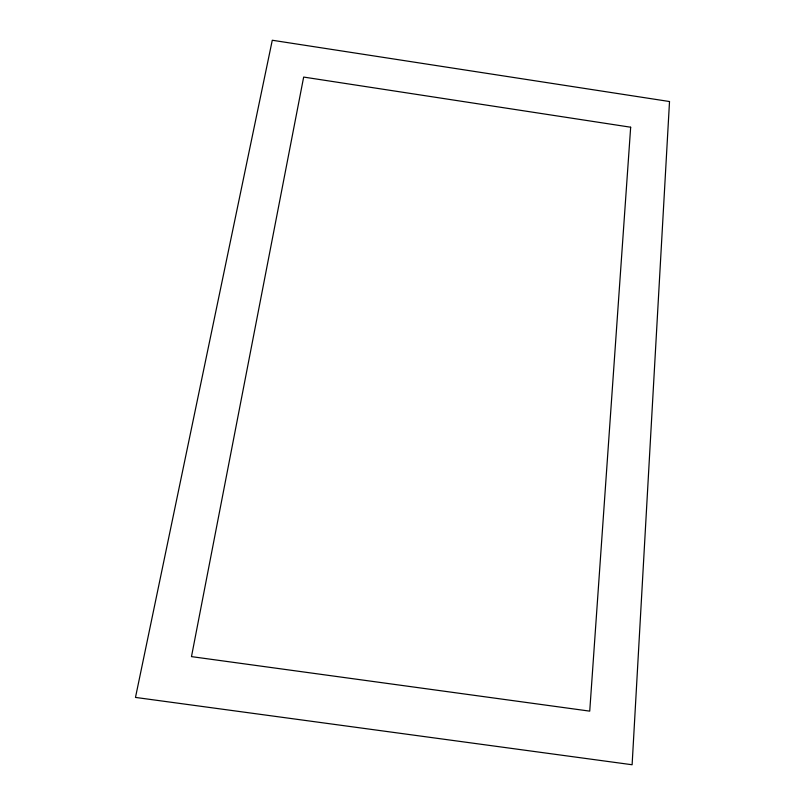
<?xml version="1.0" encoding="UTF-8"?>
<svg xmlns="http://www.w3.org/2000/svg" width="805" height="805" viewBox="0 0 805 805"><rect width="100%" height="100%" fill="white"/><g stroke="black" fill="none" stroke-linecap="round" stroke-linejoin="round"><path stroke-width="1.21" d="M669.519 101.531L632.116 764.75L135.482 697.422L272.281 40.25L669.519 101.531M630.667 127.22L589.733 711.137L191.479 656.618L303.666 77.069L630.667 127.22"/></g></svg>
